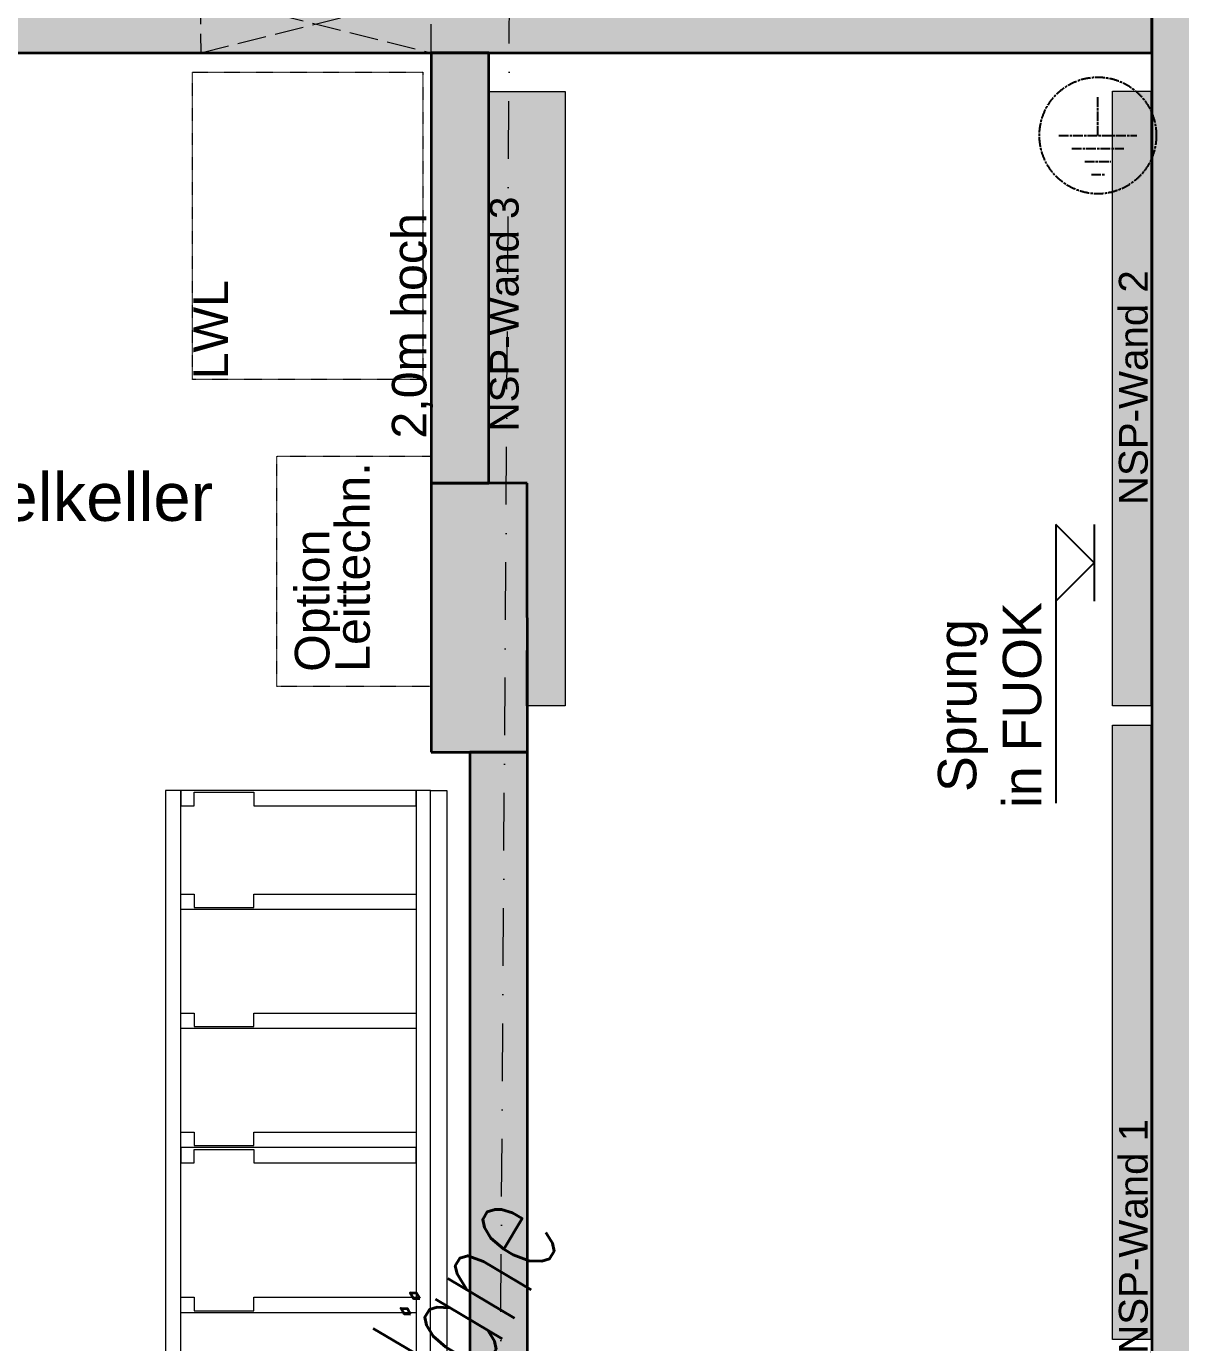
# Model space of a CAD drawing. Header units: millimetres. Extents: x 32522367 to 32638135, y 41424826 to 41540167.
# Drawn here: x 32549190 to 32552194, y 41471547 to 41474973 of the extents above; entities that cross this region are included whole.
import ezdxf
from ezdxf.enums import TextEntityAlignment as Align

# ---------------------------------------------------------------- set-up
doc = ezdxf.new("R2010")
doc.units = ezdxf.units.MM
for name, pattern in [('ACAD_ISO08W100', [36, 24, -3, 6, -3]), ('Schnittlinie', [0.3, 0.15, -0.075, 0, -0.075]), ('Strichlinie eng', [0.1, 0.075, -0.025]), ('Untersicht', [0.1, 0.075, -0.025])]:
    doc.linetypes.add(name, pattern=pattern)
for name, color, linetype in [('110 Wand Aussen', 251, 'Continuous'), ('120 Wand Innen tragend', 251, 'Continuous'), ('215 DVK darüber', 251, 'Continuous'), ('220 Bodenaufbau', 251, 'Continuous'), ('240 Unterdaemmung', 251, 'Continuous'), ('811 Raum 2.Erschließung_ Nebenräume_Allg.räume_Technik', 251, 'Continuous'), ('851 Marker Schnitt', 251, 'Continuous')]:
    doc.layers.add(name, color=color, linetype=linetype)
for name, color, linetype, lineweight in [('110 Wand Aussen_Stift_Nr__24', 251, 'Continuous', 13), ('110 Wand Aussen_Stift_Nr__4', 251, 'Continuous', 35), ('120 Wand Innen tragend_Stift_Nr__1', 251, 'Continuous', 13), ('120 Wand Innen tragend_Stift_Nr__23', 251, 'Continuous', 13), ('120 Wand Innen tragend_Stift_Nr__24', 251, 'Continuous', 13), ('120 Wand Innen tragend_Stift_Nr__6', 251, 'Continuous', 13), ('120 Wand Innen tragend_Stift_Nr__8', 251, 'Continuous', 35), ('215 DVK darüber_Stift_Nr__16', 251, 'Continuous', 25), ('220 Bodenaufbau_Stift_Nr__6', 251, 'Continuous', 13), ('240 Unterdaemmung_Stift_Nr__6', 251, 'Continuous', 13), ('851 Marker Schnitt_Stift_Nr__1', 251, 'Continuous', 13), ('915 Allgemein Beschriftung_Stift_Nr__1', 251, 'Continuous', 13), ('976 Präsentation Grafik 1_Stift_Nr__1', 251, 'Continuous', 13), ('976 Präsentation Grafik 1_Stift_Nr__74', 251, 'Continuous', 13), ('Archicad Raumstempel_Stift_Nr__1', 251, 'Continuous', 13)]:
    doc.layers.add(name, color=color, linetype=linetype, lineweight=lineweight)
doc.layers.add('E_ERDUNG', color=150, linetype='ACAD_ISO08W100', true_color=0x0f87ff)
doc.layers.add('E_Muster', color=18, linetype='Continuous', true_color=0x080808)
doc.styles.add('ERSTELLTER_STIL_1', font='arial.ttf')
doc.styles.add('ET_LEGENDE - Wohnung$0$ROMANS', font='romans.shx', dxfattribs={"width": 0.6})

# ---------------------------------------------------------------- blocks, each defined once
blk = doc.blocks.new('*U34')
for p, q in [((0, 0), (0, 97.7)), ((-97.7, 0), (97.7, 0)), ((-65.1, -32.6), (65.1, -32.6)), ((-32.6, -65.1), (32.6, -65.1)), ((-16.3, -97.7), (16.3, -97.7))]:
    blk.add_line(p, q)
blk.add_ellipse((0, 0), major_axis=(-103.6, 103.6), ratio=1, start_param=3.926991, end_param=10.210176)
at = {"style": 'ET_LEGENDE - Wohnung$0$ROMANS', "width": 0.6, "flags": 1}
for tag, p in [('RAUMBUCHNUMMER', (0, -425)), ('ANLAGE', (0, -575))]:
    blk.add_attdef(tag, text='', height=100, dxfattribs=at).set_placement(p, align=Align.MIDDLE)
for tag, p in [('TEILANLAGE_NR', (0, -725)), ('KOMPONENTE', (0, -875)), ('KOMPONENTE_NR', (0, -1025)), ('BEZEICHNUNG', (0, -1175)), ('TYP', (0, -1325)), ('HERSTELLER', (0, -1475)), ('MODEL', (0, -1625)), ('LEISTUNG_MAX', (0, -1775)), ('SPEZIFISCH_1', (0, -1925)), ('SPEZIFISCH_2', (0, -2075)), ('SPEZIFISCH_3', (0, -2225)), ('SPEZIFISCH_4', (0, -2375)), ('SPEZIFISCH_5', (0, -2525)), ('GEWERKE_CODE', (0, -2675)), ('LV_POS', (0, -2825)), ('ZAEHLER', (0, -2975)), ('PLATZHALTER_1', (0, -3125)), ('PLATZHALTER_2', (0, -3275)), ('PLATZHALTER_3', (0, -3425)), ('JOBLISTE_VDMA', (0, -3575)), ('ET_SPEZIFISCH_1', (0, -3725)), ('ET_SPEZIFISCH_2', (0, -3875)), ('ET_SPEZIFISCH_3', (0, -4025)), ('ET_SPEZIFISCH_4', (0, -4175)), ('ET_SPEZIFISCH_5', (0, -4325)), ('ET_SPEZIFISCH_6', (0, -4475)), ('ET_SPEZIFISCH_7', (0, -4625))]:
    blk.add_attdef(tag, text='', height=100, dxfattribs=at).set_placement(p, align=Align.MIDDLE_CENTER)
blk = doc.blocks.new('Traforaum mit Kabelkeller__82', base_point=(10.7522, 24.9903))
at = {"layer": 'Archicad Raumstempel_Stift_Nr__1', "color": 7, "lineweight": 13, "insert": (10.6983, 30.053), "char_height": 0.125, "attachment_point": 1, "rotation": 343.6401, "style": 'ERSTELLTER_STIL_1'}
blk.add_mtext('\\A1;{\\pql;\\pt0,0.05;\\fArial|b0|i0|c0|p0;\\W1.000000;58,94\\fArial|b0|i0|c0|p0;\\W1.000000;\\A1{\\H.66x;\\S^  ;}\\fArial|b0|i0|c0|p0;\\W1.000000; m\\fArial|b0|i0|c0|p0;\\W1.000000;\\A1{\\H.66x;\\S2^  ;}}', dxfattribs=at)
at = {"layer": 'Archicad Raumstempel_Stift_Nr__1', "color": 7, "lineweight": 13, "style": 'ERSTELLTER_STIL_1'}
for tag, p in [('ROOM_NAME', (10.7761, 30.2891)), ('DUMMY_891', (10.7069, 30.0821)), ('DUMMY_892', (10.6377, 29.8465)), ('DUMMY_893', (10.6377, 29.8179)), ('DUMMY_890', (12.653, 29.7667))]:
    blk.add_attdef(tag, text='', height=0.125, rotation=343.6401, dxfattribs=at).set_placement(p, align=Align.TOP_LEFT)
blk = doc.blocks.new('Decke_4', base_point=(7.733, 24.5675))
at = {"layer": '240 Unterdaemmung_Stift_Nr__6', "color": 7, "linetype": 'Strichlinie eng', "lineweight": 13, "flags": 128}
blk.add_lwpolyline([(7.733, 24.5675), (9.8287, 31.7063), (15.3459, 30.0867), (15.3881, 30.2306), (9.8709, 31.8502), (10.485, 33.942), (17.8732, 31.7731), (16.9028, 28.4676), (16.4711, 28.5944), (16.1894, 27.6348), (16.6212, 27.5081), (15.5227, 23.766), (15.6954, 23.7153), (22.3358, 46.3358), (22.4949, 46.8779), (22.7906, 47.8854), (24.8863, 55.0242), (26.9129, 61.9278), (28.3522, 61.5053), (26.7678, 56.1081), (26.4861, 55.1486), (16.7331, 21.9255), (15.294, 22.348), (13.3942, 22.9057), (10.3237, 23.807)], close=True, dxfattribs=at)
blk = doc.blocks.new('Decke_11', base_point=(10.485, 33.942))
at = {"layer": '220 Bodenaufbau_Stift_Nr__6', "color": 7, "linetype": 'Continuous', "lineweight": 13, "flags": 128}
blk.add_lwpolyline([(10.485, 33.942), (6.1585, 19.2039), (7.5978, 18.7814), (8.0484, 20.3166), (9.7756, 19.8096), (10.8994, 23.638), (13.2502, 22.9479), (16.0022, 32.3224)], close=True, dxfattribs=at)
blk = doc.blocks.new('Wand_141', base_point=(13.4711, 29.4696))
at = {"layer": '120 Wand Innen tragend_Stift_Nr__24', "linetype": 'Continuous', "lineweight": 13}
blk.add_hatch(color=92, dxfattribs=at).paths.add_polyline_path([(13.2313, 29.54), (13.0341, 28.8684), (13.274, 28.7979), (13.4711, 29.4696)])
at = {"layer": '120 Wand Innen tragend_Stift_Nr__8', "color": 7, "linetype": 'Continuous', "lineweight": 35, "flags": 128}
for points in [[(13.2313, 29.54), (13.0341, 28.8684)], [(13.4711, 29.4696), (13.2313, 29.54)], [(13.274, 28.7979), (13.4711, 29.4696)], [(13.0341, 28.8684), (13.274, 28.7979)]]:
    blk.add_lwpolyline(points, dxfattribs=at)
blk = doc.blocks.new('Wand_213', base_point=(13.5468, 30.6149))
at = {"layer": '110 Wand Aussen_Stift_Nr__24', "linetype": 'Continuous', "lineweight": 13}
blk.add_hatch(color=92, dxfattribs=at).paths.add_polyline_path([(13.5468, 30.6149), (13.2313, 29.54), (13.3752, 29.4978), (13.6907, 30.5726)])
at = {"layer": '110 Wand Aussen_Stift_Nr__4', "color": 7, "linetype": 'Continuous', "lineweight": 35, "flags": 128}
for points in [[(13.5468, 30.6149), (13.2313, 29.54)], [(13.6907, 30.5726), (13.5468, 30.6149)], [(13.3752, 29.4978), (13.6907, 30.5726)], [(13.2313, 29.54), (13.3752, 29.4978)]]:
    blk.add_lwpolyline(points, dxfattribs=at)
blk = doc.blocks.new('Wand_214', base_point=(13.13, 28.8402))
at = {"layer": '110 Wand Aussen_Stift_Nr__24', "linetype": 'Continuous', "lineweight": 13}
blk.add_hatch(color=92, dxfattribs=at).paths.add_polyline_path([(13.13, 28.8402), (12.4631, 26.5682), (12.607, 26.5259), (13.274, 28.7979)])
at = {"layer": '110 Wand Aussen_Stift_Nr__4', "color": 7, "linetype": 'Continuous', "lineweight": 35, "flags": 128}
for points in [[(13.13, 28.8402), (12.4631, 26.5682)], [(13.274, 28.7979), (13.13, 28.8402)], [(12.607, 26.5259), (13.274, 28.7979)], [(12.4631, 26.5682), (12.607, 26.5259)]]:
    blk.add_lwpolyline(points, dxfattribs=at)
blk = doc.blocks.new('Höhenbemaßung_59', base_point=(14.8281, 28.8554))
at = {"layer": '215 DVK darüber_Stift_Nr__16', "color": 5, "linetype": 'Continuous', "lineweight": 25}
for p, q in [((14.7603, 28.9796), (14.704, 28.7877)), ((14.8281, 28.8554), (14.7603, 28.9796)), ((14.8563, 28.9514), (14.7999, 28.7595)), ((14.704, 28.7877), (14.8281, 28.8554)), ((14.704, 28.7877), (14.5559, 28.2831))]:
    blk.add_line(p, q, dxfattribs=at)
at = {"layer": '215 DVK darüber_Stift_Nr__16', "color": 5, "lineweight": 25, "char_height": 0.1, "attachment_point": 7, "rotation": 73.6401, "style": 'ERSTELLTER_STIL_1'}
for s, insert in [('\\A1;{\\pql;\\fArial|b0|i0|c0|p0;\\W1.000000;Sprung}', (14.3949, 28.3611)), ('\\A1;{\\pql;\\fArial|b0|i0|c0|p0;\\W1.000000;in FUOK}', (14.5174, 28.2815))]:
    blk.add_mtext(s, dxfattribs=dict(at, insert=insert))
blk = doc.blocks.new('Schnittebene_1', base_point=(-0.5412, -16.9326))
at = {"layer": '851 Marker Schnitt_Stift_Nr__1', "color": 7, "linetype": 'Schnittlinie', "lineweight": 13}
blk.add_line((-0.5124, -16.8369), (28.836, 80.7482), dxfattribs=at)
blk = doc.blocks.new('Öffnung_349')
at = {"layer": '120 Wand Innen tragend_Stift_Nr__1', "color": 7, "linetype": 'Untersicht', "lineweight": 13}
for p, q in [((13.0133, 30.9278), (13.5468, 30.6148)), ((12.9711, 30.7838), (13.589, 30.7588))]:
    blk.add_line(p, q, dxfattribs=at)
at = {"layer": '120 Wand Innen tragend_Stift_Nr__6', "color": 7, "linetype": 'Untersicht', "lineweight": 13, "flags": 128}
for points in [[(13.0133, 30.9278), (12.9711, 30.7838)], [(13.5468, 30.6148), (13.589, 30.7588)]]:
    blk.add_lwpolyline(points, dxfattribs=at)
at = {"layer": '120 Wand Innen tragend_Stift_Nr__8', "color": 7, "linetype": 'Continuous', "lineweight": 35, "flags": 128}
for points in [[(13.589, 30.7588), (13.0133, 30.9278)], [(12.9711, 30.7838), (13.5468, 30.6148)]]:
    blk.add_lwpolyline(points, dxfattribs=at)
blk = doc.blocks.new('Wand_595', base_point=(16.1883, 32.4241))
at = {"layer": '120 Wand Innen tragend_Stift_Nr__23', "linetype": 'Continuous', "lineweight": 13}
blk.add_hatch(color=91, dxfattribs=at).paths.add_polyline_path([(15.5825, 30.8927), (14.3661, 26.749), (14.51, 26.7067), (15.7264, 30.8505)])
at = {"layer": '120 Wand Innen tragend_Stift_Nr__8', "color": 7, "linetype": 'Continuous', "lineweight": 35, "flags": 128}
blk.add_lwpolyline([(15.3881, 30.2306), (14.3661, 26.749)], dxfattribs=at)
blk = doc.blocks.new('Wand_596', base_point=(9.8709, 31.8502))
at = {"layer": '120 Wand Innen tragend_Stift_Nr__23', "linetype": 'Continuous', "lineweight": 13}
blk.add_hatch(color=91, dxfattribs=at).paths.add_polyline_path([(9.8287, 31.7063), (15.3459, 30.0867), (15.3881, 30.2306), (9.8709, 31.8502)])
at = {"layer": '120 Wand Innen tragend_Stift_Nr__8', "color": 7, "linetype": 'Continuous', "lineweight": 35, "flags": 128}
for points in [[(9.8709, 31.8502), (9.8287, 31.7063)], [(13.0133, 30.9278), (9.8709, 31.8502)], [(9.8287, 31.7063), (12.9711, 30.7838)], [(15.3881, 30.2306), (13.589, 30.7588)], [(13.5468, 30.6148), (15.3459, 30.0867)], [(15.3459, 30.0867), (15.3881, 30.2306)]]:
    blk.add_lwpolyline(points, dxfattribs=at)

msp = doc.modelspace()

# ---------------------------------------------------------------- hatches: boundary and pattern name
at = {"layer": '976 Präsentation Grafik 1_Stift_Nr__74', "linetype": 'Continuous', "lineweight": 0, "true_color": 0x6e6e6e}
for points in [[(32550391.801, 41474803.442), (32550591.783, 41474803.443), (32550591.791, 41473204.058), (32550491.809, 41473204.057), (32550493.702, 41473783.272), (32550393.703, 41473783.086)], [(32552016.393, 41474803.475), (32552116.376, 41474803.475), (32552116.384, 41473204.09), (32552016.401, 41473204.089)], [(32552016.402, 41473154.109), (32552116.385, 41473154.109), (32552116.393, 41471554.723), (32552016.41, 41471554.723)]]:
    msp.add_hatch(color=8, dxfattribs=at).paths.add_polyline_path(points)

# ---------------------------------------------------------------- linework, layer by layer
at = {"layer": '811 Raum 2.Erschließung_ Nebenräume_Allg.räume_Technik', "color": 254, "linetype": 'Continuous', "lineweight": 0, "true_color": 0xd3d2c7, "flags": 128}
msp.add_lwpolyline([(32549668.763, 41461873.437), (32549668.732, 41467463.437), (32552118.733, 41467463.45), (32552118.722, 41469465.416), (32550017.24, 41469465.405), (32550017.239, 41469615.405), (32552118.722, 41469615.416), (32552118.694, 41474903.45), (32550393.697, 41474903.441), (32550393.702, 41473783.272), (32550493.702, 41473783.458), (32550493.717, 41470715.406), (32550346.65, 41470715.223), (32550343.706, 41473083.271), (32550243.706, 41473083.457), (32550243.702, 41473783.457), (32550243.697, 41474903.44), (32546368.694, 41474903.42)], dxfattribs=at)
at = {"layer": '976 Präsentation Grafik 1_Stift_Nr__1', "color": 7, "linetype": 'Strichlinie eng', "lineweight": 13, "flags": 128}
for points in [[(32549622.104, 41474853.413), (32550221.895, 41474853.416), (32550221.899, 41474053.726), (32549622.108, 41474053.723)], [(32549842.038, 41473853.793), (32550241.897, 41473853.796), (32550241.9, 41473254.036), (32549842.041, 41473254.034)]]:
    msp.add_lwpolyline(points, close=True, dxfattribs=at)
at = {"layer": '976 Präsentation Grafik 1_Stift_Nr__1', "color": 7, "linetype": 'Continuous', "lineweight": 13, "flags": 128}
for points in [[(32550391.801, 41474803.442), (32550591.783, 41474803.443), (32550591.791, 41473204.058), (32550491.809, 41473204.057), (32550493.702, 41473783.272), (32550393.703, 41473783.086)], [(32552016.393, 41474803.475), (32552116.376, 41474803.475), (32552116.384, 41473204.09), (32552016.401, 41473204.089)], [(32552016.402, 41473154.109), (32552116.385, 41473154.109), (32552116.393, 41471554.723), (32552016.41, 41471554.723)]]:
    msp.add_lwpolyline(points, close=True, dxfattribs=at)
at = {"layer": '976 Präsentation Grafik 1_Stift_Nr__1', "color": 7, "linetype": 'Continuous', "lineweight": 13}
for points in [[(32549591.85, 41472984.161), (32549551.901, 41472984.161), (32549551.912, 41470764.988), (32549591.861, 41470764.989)], [(32549591.85, 41472984.161), (32549591.857, 41472944.169), (32549626.84, 41472944.17), (32549626.843, 41472979.156), (32549781.783, 41472979.16), (32549781.784, 41472944.173), (32550204.629, 41472944.182), (32550204.625, 41472984.165)], [(32550204.673, 41470764.995), (32550241.617, 41470764.995), (32550241.606, 41472984.166), (32550204.662, 41472984.165)], [(32550241.602, 41472984.166), (32550284.627, 41472984.166), (32550284.638, 41470765.002), (32550241.613, 41470765.002)], [(32549591.852, 41472674.279), (32549591.859, 41472714.27), (32549626.842, 41472714.27), (32549626.845, 41472679.283), (32549781.786, 41472679.282), (32549781.786, 41472714.269), (32550204.631, 41472714.266), (32550204.627, 41472674.283)], [(32549591.858, 41472364.396), (32549591.865, 41472404.387), (32549626.848, 41472404.387), (32549626.852, 41472369.401), (32549781.792, 41472369.399), (32549781.792, 41472404.386), (32550204.637, 41472404.383), (32550204.633, 41472364.4)], [(32549591.874, 41472054.503), (32549591.881, 41472094.494), (32549626.864, 41472094.494), (32549626.867, 41472059.508), (32549781.808, 41472059.507), (32549781.808, 41472094.493), (32550204.653, 41472094.49), (32550204.649, 41472054.507)], [(32549591.874, 41472054.503), (32549591.881, 41472014.511), (32549626.864, 41472014.512), (32549626.867, 41472049.499), (32549781.808, 41472049.502), (32549781.809, 41472014.515), (32550204.654, 41472014.524), (32550204.649, 41472054.507)], [(32549591.882, 41471624.664), (32549591.889, 41471664.656), (32549626.872, 41471664.656), (32549626.875, 41471629.669), (32549781.816, 41471629.668), (32549781.816, 41471664.655), (32550204.661, 41471664.652), (32550204.657, 41471624.668)]]:
    msp.add_lwpolyline(points, close=True, dxfattribs=at)

# ---------------------------------------------------------------- block references
at = {"layer": '110 Wand Aussen', "color": 7, "lineweight": 35, "xscale": 1000, "yscale": 1000, "zscale": 1000, "rotation": 16.36019999999994}
for name, p in [('Wand_213', (32550243.697, 41474903.475)), ('Wand_214', (32550343.706, 41473083.272))]:
    msp.add_blockref(name, p, dxfattribs=at)
at = {"layer": '120 Wand Innen tragend', "color": 7, "lineweight": 35, "xscale": 1000, "yscale": 1000, "zscale": 1000, "rotation": 16.36019999999994}
for name, p in [('Wand_595', (32552268.682, 41477383.467)), ('Wand_596', (32546368.694, 41475053.42)), ('Wand_141', (32550493.702, 41473783.272))]:
    msp.add_blockref(name, p, dxfattribs=at)
at = {"layer": '120 Wand Innen tragend', "color": 7, "linetype": 'Continuous', "lineweight": 13, "xscale": 1000, "yscale": 1000, "zscale": 1000, "rotation": 16.36019999999994}
msp.add_blockref('Öffnung_349', (32545868.865, 41441712.417), dxfattribs=at)
at = {"layer": '215 DVK darüber', "color": 5, "lineweight": 25, "xscale": 1000, "yscale": 1000, "zscale": 1000, "rotation": 16.36019999999994}
msp.add_blockref('Höhenbemaßung_59', (32551968.709, 41473576.203), dxfattribs=at)
at = {"layer": '220 Bodenaufbau', "color": 7, "linetype": 'Continuous', "lineweight": 13, "xscale": 1000, "yscale": 1000, "zscale": 1000, "rotation": 16.36019999999994}
msp.add_blockref('Decke_11', (32546368.684, 41477233.436), dxfattribs=at)
at = {"layer": '240 Unterdaemmung', "color": 7, "linetype": 'Strichlinie eng', "lineweight": 13, "xscale": 1000, "yscale": 1000, "zscale": 1000, "rotation": 16.36019999999994}
msp.add_blockref('Decke_4', (32546368.733, 41467463.42), dxfattribs=at)
at = {"layer": '811 Raum 2.Erschließung_ Nebenräume_Allg.räume_Technik', "color": 7, "linetype": 'Continuous', "lineweight": 13, "xscale": 1000, "yscale": 1000, "zscale": 1000, "rotation": 16.36019999999994}
msp.add_blockref('Traforaum mit Kabelkeller__82', (32549146.538, 41468719.509), dxfattribs=at).add_auto_attribs({'ROOM_NAME': 'Traforaum mit Kabelkeller', 'DUMMY_893': '---'})
at = {"layer": '851 Marker Schnitt', "color": 7, "lineweight": 13, "xscale": 1000, "yscale": 1000, "zscale": 1000, "rotation": 16.36019999999994}
msp.add_blockref('Schnittebene_1', (32550119.044, 41425312.936), dxfattribs=at)
at = {"layer": 'E_ERDUNG', "xscale": 1.036799999999999, "yscale": 1.036799999999999, "zscale": 1.036799999999999}
msp.add_blockref('*U34', (32551978.248, 41474688.581), dxfattribs=at)

# ---------------------------------------------------------------- texts
at = {"layer": '915 Allgemein Beschriftung_Stift_Nr__1', "color": 7, "linetype": 'Continuous', "lineweight": 13, "rotation": 90.00029, "style": 'ERSTELLTER_STIL_1'}
for s, insert, char_height, attachment_point in [('\\A1;{\\pql;\\fArial|b0|i0|c0|p0;\\W1.000000;NSP-Wand \\fArial|b0|i0|c0|p0;\\W1.000000;3}', (32550396.06, 41473918.187), 75, 1), ('\\A1;{\\pql;\\fArial|b0|i0|c0|p0;\\W1.000000;2,0m hoch}', (32550247.938, 41473899.562), 90, 7), ('\\A1;{\\pql;\\fArial|b0|i0|c0|p0;\\W1.000000;NSP-Wand \\fArial|b0|i0|c0|p0;\\W1.000000;2}', (32552108.921, 41473726.505), 75, 7), ('\\A1;{\\pql;\\fArial|b0|i0|c0|p0;\\W1.000000;LWL}', (32549624.938, 41474053.723), 90, 1), ('\\A1;{\\pql;\\fArial|b0|i0|c0|p0;\\W1.000000;NSP-Wand \\fArial|b0|i0|c0|p0;\\W1.000000;1}', (32552108.933, 41471517.577), 75, 7)]:
    msp.add_mtext(s, dxfattribs=dict(at, insert=insert, char_height=char_height, attachment_point=attachment_point))
at = {"layer": '915 Allgemein Beschriftung_Stift_Nr__1', "color": 7, "linetype": 'Continuous', "lineweight": 13, "insert": (32549888.776, 41473292.609), "char_height": 90, "attachment_point": 1, "rotation": 90.00029, "line_spacing_factor": 0.700032, "style": 'ERSTELLTER_STIL_1'}
msp.add_mtext('\\A1;{\\pql;\\fArial|b0|i0|c0|p0;\\W1.000000;Option\\P\\pql;\\fArial|b0|i0|c0|p0;\\W1.000000;Leittechn.}', dxfattribs=at)
at = {"layer": 'E_Muster', "color": 240, "true_color": 0xed1f24, "style": 'ET_LEGENDE - Wohnung$0$ROMANS', "width": 0.6}
msp.add_text('ERDUNGSANLAGE lt.,Wiener Netze Pläne', height=302.74846, rotation=59.367087, dxfattribs=at).set_placement((32547997.456, 41467748.743), align=Align.MIDDLE_LEFT)

doc.saveas('drawing.dxf')
